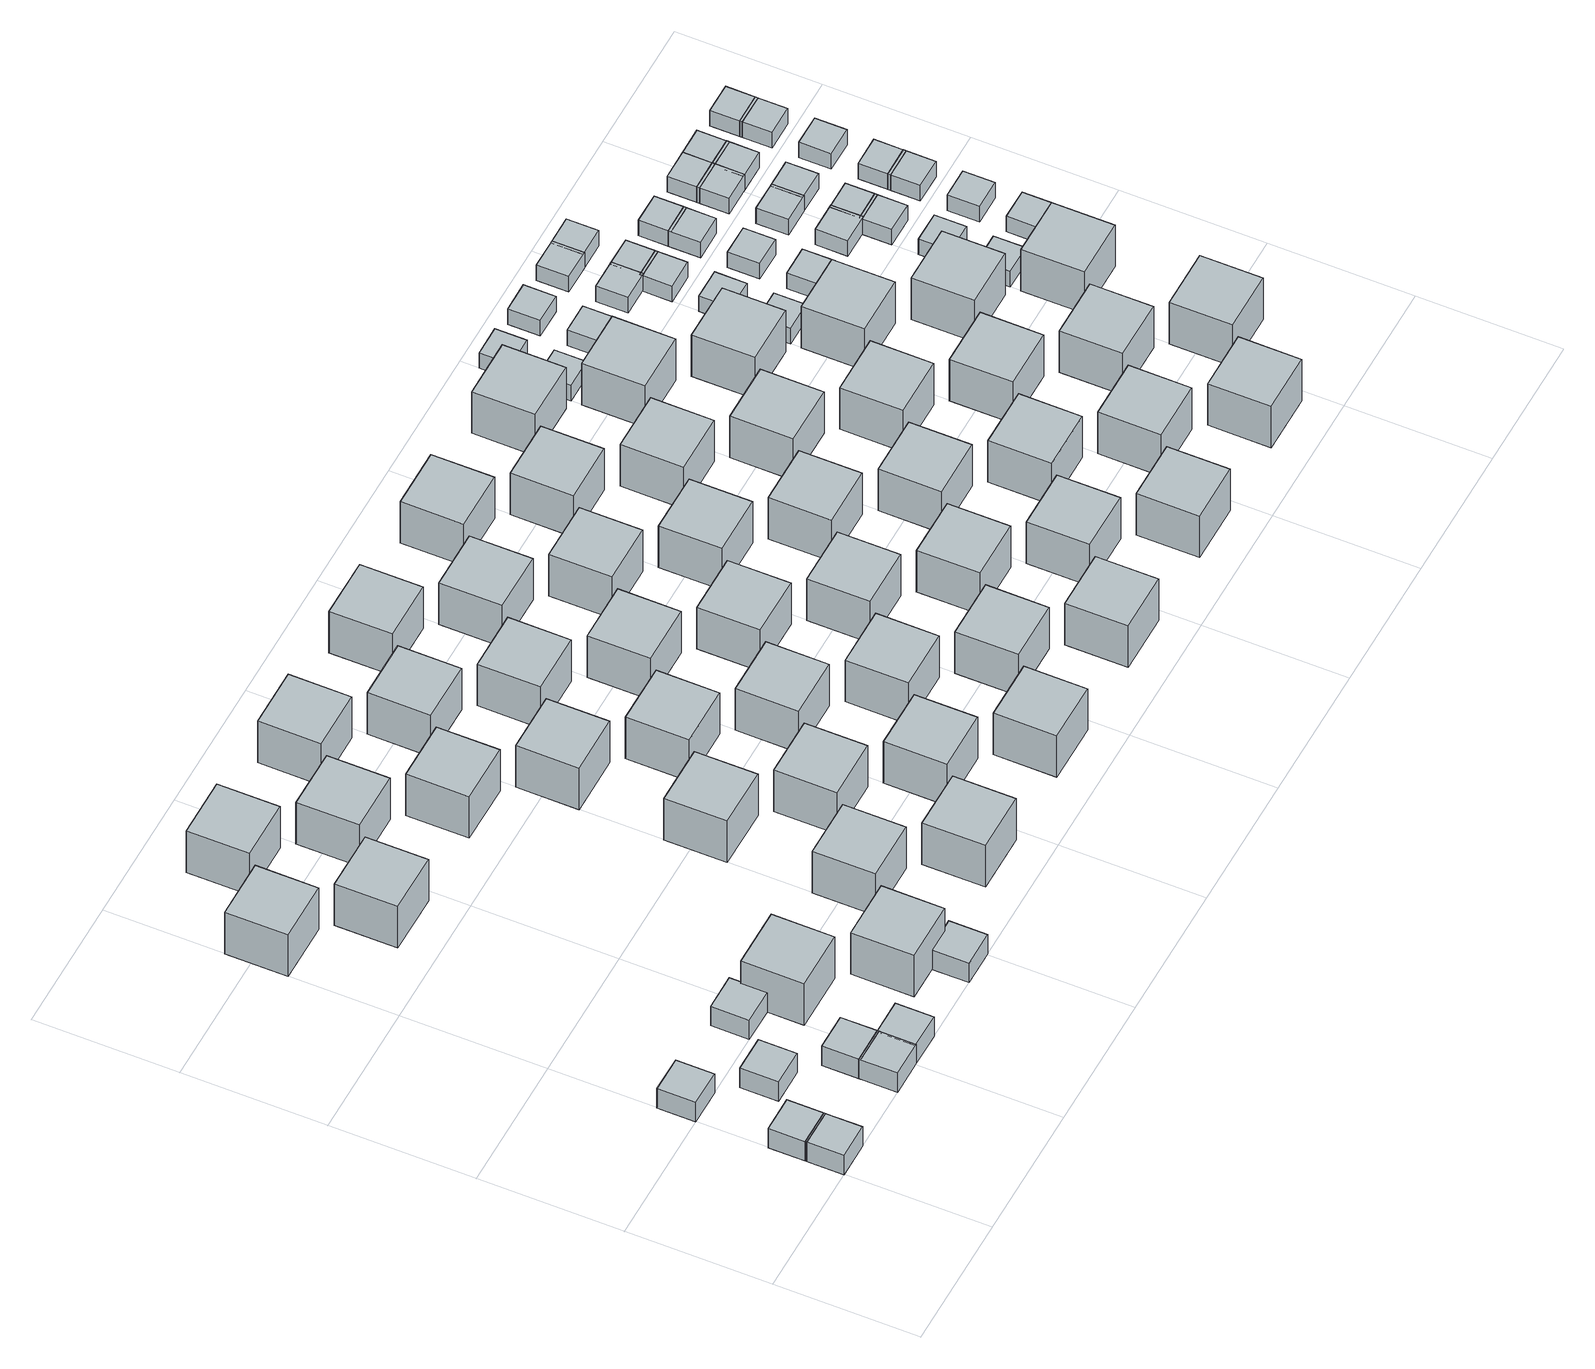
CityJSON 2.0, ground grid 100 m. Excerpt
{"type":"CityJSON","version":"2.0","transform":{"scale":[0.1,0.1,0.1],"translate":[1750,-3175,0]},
"CityObjects":{
"object1":{"type":"GenericCityObject","geometry":[{"type":"Solid","lod":"1","boundaries":[[[[0,1,2,3]],[[4,5,1,0]],[[5,6,2,1]],[[6,7,3,2]],[[7,4,0,3]],[[7,6,5,4]]]]}]},
"object2":{"type":"GenericCityObject","geometry":[{"type":"Solid","lod":"1","boundaries":[[[[8,9,10,11]],[[12,13,9,8]],[[13,14,10,9]],[[14,15,11,10]],[[15,12,8,11]],[[15,14,13,12]]]]}]},
"object3":{"type":"GenericCityObject","geometry":[{"type":"Solid","lod":"1","boundaries":[[[[16,17,18,19]],[[20,21,17,16]],[[21,22,18,17]],[[22,23,19,18]],[[23,20,16,19]],[[23,22,21,20]]]]}]},
"object4":{"type":"GenericCityObject","geometry":[{"type":"Solid","lod":"1","boundaries":[[[[24,25,26,27]],[[28,29,25,24]],[[29,30,26,25]],[[30,31,27,26]],[[31,28,24,27]],[[31,30,29,28]]]]}]},
"object5":{"type":"GenericCityObject","geometry":[{"type":"Solid","lod":"1","boundaries":[[[[32,33,34,35]],[[36,37,33,32]],[[37,38,34,33]],[[38,39,35,34]],[[39,36,32,35]],[[39,38,37,36]]]]}]},
"object6":{"type":"GenericCityObject","geometry":[{"type":"Solid","lod":"1","boundaries":[[[[40,41,42,43]],[[44,45,41,40]],[[45,46,42,41]],[[46,47,43,42]],[[47,44,40,43]],[[47,46,45,44]]]]}]},
"object7":{"type":"GenericCityObject","geometry":[{"type":"Solid","lod":"1","boundaries":[[[[48,49,50,51]],[[52,53,49,48]],[[53,54,50,49]],[[54,55,51,50]],[[55,52,48,51]],[[55,54,53,52]]]]}]},
"object8":{"type":"GenericCityObject","geometry":[{"type":"Solid","lod":"1","boundaries":[[[[56,57,58,59]],[[60,61,57,56]],[[61,62,58,57]],[[62,63,59,58]],[[63,60,56,59]],[[63,62,61,60]]]]}]},
"object9":{"type":"GenericCityObject","geometry":[{"type":"Solid","lod":"1","boundaries":[[[[64,65,66,67]],[[68,69,65,64]],[[69,70,66,65]],[[70,71,67,66]],[[71,68,64,67]],[[71,70,69,68]]]]}]},
"object10":{"type":"GenericCityObject","geometry":[{"type":"Solid","lod":"1","boundaries":[[[[72,73,74,75]],[[76,77,73,72]],[[77,78,74,73]],[[78,79,75,74]],[[79,76,72,75]],[[79,78,77,76]]]]}]},
"object11":{"type":"GenericCityObject","geometry":[{"type":"Solid","lod":"1","boundaries":[[[[80,81,82,83]],[[84,85,81,80]],[[85,86,82,81]],[[86,87,83,82]],[[87,84,80,83]],[[87,86,85,84]]]]}]},
"object12":{"type":"GenericCityObject","geometry":[{"type":"Solid","lod":"1","boundaries":[[[[88,89,90,91]],[[92,93,89,88]],[[93,94,90,89]],[[94,95,91,90]],[[95,92,88,91]],[[95,94,93,92]]]]}]},
"object13":{"type":"GenericCityObject","geometry":[{"type":"Solid","lod":"1","boundaries":[[[[96,97,98,99]],[[100,101,97,96]],[[101,102,98,97]],[[102,103,99,98]],[[103,100,96,99]],[[103,102,101,100]]]]}]},
"object14":{"type":"GenericCityObject","geometry":[{"type":"Solid","lod":"1","boundaries":[[[[104,105,106,107]],[[108,109,105,104]],[[109,110,106,105]],[[110,111,107,106]],[[111,108,104,107]],[[111,110,109,108]]]]}]},
"object15":{"type":"GenericCityObject","geometry":[{"type":"Solid","lod":"1","boundaries":[[[[112,113,114,115]],[[116,117,113,112]],[[117,118,114,113]],[[118,119,115,114]],[[119,116,112,115]],[[119,118,117,116]]]]}]},
"object16":{"type":"GenericCityObject","geometry":[{"type":"Solid","lod":"1","boundaries":[[[[120,121,122,123]],[[124,125,121,120]],[[125,126,122,121]],[[126,127,123,122]],[[127,124,120,123]],[[127,126,125,124]]]]}]},
"object17":{"type":"GenericCityObject","geometry":[{"type":"Solid","lod":"1","boundaries":[[[[128,129,130,131]],[[132,133,129,128]],[[133,134,130,129]],[[134,135,131,130]],[[135,132,128,131]],[[135,134,133,132]]]]}]},
"object18":{"type":"GenericCityObject","geometry":[{"type":"Solid","lod":"1","boundaries":[[[[136,137,138,139]],[[140,141,137,136]],[[141,142,138,137]],[[142,143,139,138]],[[143,140,136,139]],[[143,142,141,140]]]]}]},
"object19":{"type":"GenericCityObject","geometry":[{"type":"Solid","lod":"1","boundaries":[[[[144,145,146,147]],[[148,149,145,144]],[[149,150,146,145]],[[150,151,147,146]],[[151,148,144,147]],[[151,150,149,148]]]]}]},
"object20":{"type":"GenericCityObject","geometry":[{"type":"Solid","lod":"1","boundaries":[[[[152,153,154,155]],[[156,157,153,152]],[[157,158,154,153]],[[158,159,155,154]],[[159,156,152,155]],[[159,158,157,156]]]]}]},
"object21":{"type":"GenericCityObject","geometry":[{"type":"Solid","lod":"1","boundaries":[[[[160,161,162,163]],[[164,165,161,160]],[[165,166,162,161]],[[166,167,163,162]],[[167,164,160,163]],[[167,166,165,164]]]]}]},
"object22":{"type":"GenericCityObject","geometry":[{"type":"Solid","lod":"1","boundaries":[[[[168,169,170,171]],[[172,173,169,168]],[[173,174,170,169]],[[174,175,171,170]],[[175,172,168,171]],[[175,174,173,172]]]]}]},
"object23":{"type":"GenericCityObject","geometry":[{"type":"Solid","lod":"1","boundaries":[[[[176,177,178,179]],[[180,181,177,176]],[[181,182,178,177]],[[182,183,179,178]],[[183,180,176,179]],[[183,182,181,180]]]]}]},
"object24":{"type":"GenericCityObject","geometry":[{"type":"Solid","lod":"1","boundaries":[[[[184,185,186,187]],[[188,189,185,184]],[[189,190,186,185]],[[190,191,187,186]],[[191,188,184,187]],[[191,190,189,188]]]]}]},
"object25":{"type":"GenericCityObject","geometry":[{"type":"Solid","lod":"1","boundaries":[[[[192,193,194,195]],[[196,197,193,192]],[[197,198,194,193]],[[198,199,195,194]],[[199,196,192,195]],[[199,198,197,196]]]]}]},
"object26":{"type":"GenericCityObject","geometry":[{"type":"Solid","lod":"1","boundaries":[[[[200,201,202,203]],[[204,205,201,200]],[[205,206,202,201]],[[206,207,203,202]],[[207,204,200,203]],[[207,206,205,204]]]]}]},
"object27":{"type":"GenericCityObject","geometry":[{"type":"Solid","lod":"1","boundaries":[[[[208,209,210,211]],[[212,213,209,208]],[[213,214,210,209]],[[214,215,211,210]],[[215,212,208,211]],[[215,214,213,212]]]]}]},
"object28":{"type":"GenericCityObject","geometry":[{"type":"Solid","lod":"1","boundaries":[[[[216,217,218,219]],[[220,221,217,216]],[[221,222,218,217]],[[222,223,219,218]],[[223,220,216,219]],[[223,222,221,220]]]]}]},
"object29":{"type":"GenericCityObject","geometry":[{"type":"Solid","lod":"1","boundaries":[[[[224,225,226,227]],[[228,229,225,224]],[[229,230,226,225]],[[230,231,227,226]],[[231,228,224,227]],[[231,230,229,228]]]]}]},
"object30":{"type":"GenericCityObject","geometry":[{"type":"Solid","lod":"1","boundaries":[[[[232,233,234,235]],[[236,237,233,232]],[[237,238,234,233]],[[238,239,235,234]],[[239,236,232,235]],[[239,238,237,236]]]]}]},
"object31":{"type":"GenericCityObject","geometry":[{"type":"Solid","lod":"1","boundaries":[[[[240,241,242,243]],[[244,245,241,240]],[[245,246,242,241]],[[246,247,243,242]],[[247,244,240,243]],[[247,246,245,244]]]]}]},
"object32":{"type":"GenericCityObject","geometry":[{"type":"Solid","lod":"1","boundaries":[[[[248,249,250,251]],[[252,253,249,248]],[[253,254,250,249]],[[254,255,251,250]],[[255,252,248,251]],[[255,254,253,252]]]]}]},
"object33":{"type":"GenericCityObject","geometry":[{"type":"Solid","lod":"1","boundaries":[[[[256,257,258,259]],[[260,261,257,256]],[[261,262,258,257]],[[262,263,259,258]],[[263,260,256,259]],[[263,262,261,260]]]]}]},
"object34":{"type":"GenericCityObject","geometry":[{"type":"Solid","lod":"1","boundaries":[[[[264,265,266,267]],[[268,269,265,264]],[[269,270,266,265]],[[270,271,267,266]],[[271,268,264,267]],[[271,270,269,268]]]]}]},
"object35":{"type":"GenericCityObject","geometry":[{"type":"Solid","lod":"1","boundaries":[[[[272,273,274,275]],[[276,277,273,272]],[[277,278,274,273]],[[278,279,275,274]],[[279,276,272,275]],[[279,278,277,276]]]]}]},
"object36":{"type":"GenericCityObject","geometry":[{"type":"Solid","lod":"1","boundaries":[[[[280,281,282,283]],[[284,285,281,280]],[[285,286,282,281]],[[286,287,283,282]],[[287,284,280,283]],[[287,286,285,284]]]]}]},
"object37":{"type":"GenericCityObject","geometry":[{"type":"Solid","lod":"1","boundaries":[[[[288,289,290,291]],[[292,293,289,288]],[[293,294,290,289]],[[294,295,291,290]],[[295,292,288,291]],[[295,294,293,292]]]]}]},
"object38":{"type":"GenericCityObject","geometry":[{"type":"Solid","lod":"1","boundaries":[[[[296,297,298,299]],[[300,301,297,296]],[[301,302,298,297]],[[302,303,299,298]],[[303,300,296,299]],[[303,302,301,300]]]]}]},
"object39":{"type":"GenericCityObject","geometry":[{"type":"Solid","lod":"1","boundaries":[[[[304,305,306,307]],[[308,309,305,304]],[[309,310,306,305]],[[310,311,307,306]],[[311,308,304,307]],[[311,310,309,308]]]]}]},
"object40":{"type":"GenericCityObject","geometry":[{"type":"Solid","lod":"1","boundaries":[[[[312,313,314,315]],[[316,317,313,312]],[[317,318,314,313]],[[318,319,315,314]],[[319,316,312,315]],[[319,318,317,316]]]]}]},
"object41":{"type":"GenericCityObject","geometry":[{"type":"Solid","lod":"1","boundaries":[[[[320,321,322,323]],[[324,325,321,320]],[[325,326,322,321]],[[326,327,323,322]],[[327,324,320,323]],[[327,326,325,324]]]]}]},
"object42":{"type":"GenericCityObject","geometry":[{"type":"Solid","lod":"1","boundaries":[[[[328,329,330,331]],[[332,333,329,328]],[[333,334,330,329]],[[334,335,331,330]],[[335,332,328,331]],[[335,334,333,332]]]]}]},
"object43":{"type":"GenericCityObject","geometry":[{"type":"Solid","lod":"1","boundaries":[[[[336,337,338,339]],[[340,341,337,336]],[[341,342,338,337]],[[342,343,339,338]],[[343,340,336,339]],[[343,342,341,340]]]]}]},
"object44":{"type":"GenericCityObject","geometry":[{"type":"Solid","lod":"1","boundaries":[[[[344,345,346,347]],[[348,349,345,344]],[[349,350,346,345]],[[350,351,347,346]],[[351,348,344,347]],[[351,350,349,348]]]]}]},
"object45":{"type":"GenericCityObject","geometry":[{"type":"Solid","lod":"1","boundaries":[[[[352,353,354,355]],[[356,357,353,352]],[[357,358,354,353]],[[358,359,355,354]],[[359,356,352,355]],[[359,358,357,356]]]]}]},
"object46":{"type":"GenericCityObject","geometry":[{"type":"Solid","lod":"1","boundaries":[[[[360,361,362,363]],[[364,365,361,360]],[[365,366,362,361]],[[366,367,363,362]],[[367,364,360,363]],[[367,366,365,364]]]]}]},
"object47":{"type":"GenericCityObject","geometry":[{"type":"Solid","lod":"1","boundaries":[[[[368,369,370,371]],[[372,373,369,368]],[[373,374,370,369]],[[374,375,371,370]],[[375,372,368,371]],[[375,374,373,372]]]]}]},
"object48":{"type":"GenericCityObject","geometry":[{"type":"Solid","lod":"1","boundaries":[[[[376,377,378,379]],[[380,381,377,376]],[[381,382,378,377]],[[382,383,379,378]],[[383,380,376,379]],[[383,382,381,380]]]]}]},
"object49":{"type":"GenericCityObject","geometry":[{"type":"Solid","lod":"1","boundaries":[[[[384,385,386,387]],[[388,389,385,384]],[[389,390,386,385]],[[390,391,387,386]],[[391,388,384,387]],[[391,390,389,388]]]]}]},
"object50":{"type":"GenericCityObject","geometry":[{"type":"Solid","lod":"1","boundaries":[[[[392,393,394,395]],[[396,397,393,392]],[[397,398,394,393]],[[398,399,395,394]],[[399,396,392,395]],[[399,398,397,396]]]]}]},
"object51":{"type":"GenericCityObject","geometry":[{"type":"Solid","lod":"1","boundaries":[[[[400,401,402,403]],[[404,405,401,400]],[[405,406,402,401]],[[406,407,403,402]],[[407,404,400,403]],[[407,406,405,404]]]]}]},
"object52":{"type":"GenericCityObject","geometry":[{"type":"Solid","lod":"1","boundaries":[[[[408,409,410,411]],[[412,413,409,408]],[[413,414,410,409]],[[414,415,411,410]],[[415,412,408,411]],[[415,414,413,412]]]]}]},
"object53":{"type":"GenericCityObject","geometry":[{"type":"Solid","lod":"1","boundaries":[[[[416,417,418,419]],[[420,421,417,416]],[[421,422,418,417]],[[422,423,419,418]],[[423,420,416,419]],[[423,422,421,420]]]]}]},
"object54":{"type":"GenericCityObject","geometry":[{"type":"Solid","lod":"1","boundaries":[[[[424,425,426,427]],[[428,429,425,424]],[[429,430,426,425]],[[430,431,427,426]],[[431,428,424,427]],[[431,430,429,428]]]]}]},
"object55":{"type":"GenericCityObject","geometry":[{"type":"Solid","lod":"1","boundaries":[[[[432,433,434,435]],[[436,437,433,432]],[[437,438,434,433]],[[438,439,435,434]],[[439,436,432,435]],[[439,438,437,436]]]]}]},
"object56":{"type":"GenericCityObject","geometry":[{"type":"Solid","lod":"1","boundaries":[[[[440,441,442,443]],[[444,445,441,440]],[[445,446,442,441]],[[446,447,443,442]],[[447,444,440,443]],[[447,446,445,444]]]]}]},
"object57":{"type":"GenericCityObject","geometry":[{"type":"Solid","lod":"1","boundaries":[[[[448,449,450,451]],[[452,453,449,448]],[[453,454,450,449]],[[454,455,451,450]],[[455,452,448,451]],[[455,454,453,452]]]]}]},
"object58":{"type":"GenericCityObject","geometry":[{"type":"Solid","lod":"1","boundaries":[[[[456,457,458,459]],[[460,461,457,456]],[[461,462,458,457]],[[462,463,459,458]],[[463,460,456,459]],[[463,462,461,460]]]]}]},
"object59":{"type":"GenericCityObject","geometry":[{"type":"Solid","lod":"1","boundaries":[[[[464,465,466,467]],[[468,469,465,464]],[[469,470,466,465]],[[470,471,467,466]],[[471,468,464,467]],[[471,470,469,468]]]]}]},
"object60":{"type":"GenericCityObject","geometry":[{"type":"Solid","lod":"1","boundaries":[[[[472,473,474,475]],[[476,477,473,472]],[[477,478,474,473]],[[478,479,475,474]],[[479,476,472,475]],[[479,478,477,476]]]]}]},
"object61":{"type":"GenericCityObject","geometry":[{"type":"Solid","lod":"1","boundaries":[[[[480,481,482,483]],[[484,485,481,480]],[[485,486,482,481]],[[486,487,483,482]],[[487,484,480,483]],[[487,486,485,484]]]]}]},
"object62":{"type":"GenericCityObject","geometry":[{"type":"Solid","lod":"1","boundaries":[[[[488,489,490,491]],[[492,493,489,488]],[[493,494,490,489]],[[494,495,491,490]],[[495,492,488,491]],[[495,494,493,492]]]]}]},
"object63":{"type":"GenericCityObject","geometry":[{"type":"Solid","lod":"1","boundaries":[[[[496,497,498,499]],[[500,501,497,496]],[[501,502,498,497]],[[502,503,499,498]],[[503,500,496,499]],[[503,502,501,500]]]]}]},
"object64":{"type":"GenericCityObject","geometry":[{"type":"Solid","lod":"1","boundaries":[[[[504,505,506,507]],[[508,509,505,504]],[[509,510,506,505]],[[510,511,507,506]],[[511,508,504,507]],[[511,510,509,508]]]]}]},
"object65":{"type":"GenericCityObject","geometry":[{"type":"Solid","lod":"1","boundaries":[[[[512,513,514,515]],[[516,517,513,512]],[[517,518,514,513]],[[518,519,515,514]],[[519,516,512,515]],[[519,518,517,516]]]]}]},
"object66":{"type":"GenericCityObject","geometry":[{"type":"Solid","lod":"1","boundaries":[[[[520,521,522,523]],[[524,525,521,520]],[[525,526,522,521]],[[526,527,523,522]],[[527,524,520,523]],[[527,526,525,524]]]]}]},
"object67":{"type":"GenericCityObject","geometry":[{"type":"Solid","lod":"1","boundaries":[[[[528,529,530,531]],[[532,533,529,528]],[[533,534,530,529]],[[534,535,531,530]],[[535,532,528,531]],[[535,534,533,532]]]]}]},
"object68":{"type":"GenericCityObject","geometry":[{"type":"Solid","lod":"1","boundaries":[[[[536,537,538,539]],[[540,541,537,536]],[[541,542,538,537]],[[542,543,539,538]],[[543,540,536,539]],[[543,542,541,540]]]]}]},
"object69":{"type":"GenericCityObject","geometry":[{"type":"Solid","lod":"1","boundaries":[[[[544,545,546,547]],[[548,549,545,544]],[[549,550,546,545]],[[550,551,547,546]],[[551,548,544,547]],[[551,550,549,548]]]]}]},
"object70":{"type":"GenericCityObject","geometry":[{"type":"Solid","lod":"1","boundaries":[[[[552,553,554,555]],[[556,557,553,552]],[[557,558,554,553]],[[558,559,555,554]],[[559,556,552,555]],[[559,558,557,556]]]]}]},
"object71":{"type":"GenericCityObject","geometry":[{"type":"Solid","lod":"1","boundaries":[[[[560,561,562,563]],[[564,565,561,560]],[[565,566,562,561]],[[566,567,563,562]],[[567,564,560,563]],[[567,566,565,564]]]]}]},
"object72":{"type":"GenericCityObject","geometry":[{"type":"Solid","lod":"1","boundaries":[[[[568,569,570,571]],[[572,573,569,568]],[[573,574,570,569]],[[574,575,571,570]],[[575,572,568,571]],[[575,574,573,572]]]]}]},
"object73":{"type":"GenericCityObject","geometry":[{"type":"Solid","lod":"1","boundaries":[[[[576,577,578,579]],[[580,581,577,576]],[[581,582,578,577]],[[582,583,579,578]],[[583,580,576,579]],[[583,582,581,580]]]]}]},
"object74":{"type":"GenericCityObject","geometry":[{"type":"Solid","lod":"1","boundaries":[[[[584,585,586,587]],[[588,589,585,584]],[[589,590,586,585]],[[590,591,587,586]],[[591,588,584,587]],[[591,590,589,588]]]]}]},
"object75":{"type":"GenericCityObject","geometry":[{"type":"Solid","lod":"1","boundaries":[[[[592,593,594,595]],[[596,597,593,592]],[[597,598,594,593]],[[598,599,595,594]],[[599,596,592,595]],[[599,598,597,596]]]]}]},
"object76":{"type":"GenericCityObject","geometry":[{"type":"Solid","lod":"1","boundaries":[[[[600,601,602,603]],[[604,605,601,600]],[[605,606,602,601]],[[606,607,603,602]],[[607,604,600,603]],[[607,606,605,604]]]]}]},
"object77":{"type":"GenericCityObject","geometry":[{"type":"Solid","lod":"1","boundaries":[[[[608,609,610,611]],[[612,613,609,608]],[[613,614,610,609]],[[614,615,611,610]],[[615,612,608,611]],[[615,614,613,612]]]]}]},
"object78":{"type":"GenericCityObject","geometry":[{"type":"Solid","lod":"1","boundaries":[[[[616,617,618,619]],[[620,621,617,616]],[[621,622,618,617]],[[622,623,619,618]],[[623,620,616,619]],[[623,622,621,620]]]]}]},
"object79":{"type":"GenericCityObject","geometry":[{"type":"Solid","lod":"1","boundaries":[[[[624,625,626,627]],[[628,629,625,624]],[[629,630,626,625]],[[630,631,627,626]],[[631,628,624,627]],[[631,630,629,628]]]]}]},
"object80":{"type":"GenericCityObject","geometry":[{"type":"Solid","lod":"1","boundaries":[[[[632,633,634,635]],[[636,637,633,632]],[[637,638,634,633]],[[638,639,635,634]],[[639,636,632,635]],[[639,638,637,636]]]]}]},
"object81":{"type":"GenericCityObject","geometry":[{"type":"Solid","lod":"1","boundaries":[[[[640,641,642,643]],[[644,645,641,640]],[[645,646,642,641]],[[646,647,643,642]],[[647,644,640,643]],[[647,646,645,644]]]]}]},
"object82":{"type":"GenericCityObject","geometry":[{"type":"Solid","lod":"1","boundaries":[[[[648,649,650,651]],[[652,653,649,648]],[[653,654,650,649]],[[654,655,651,650]],[[655,652,648,651]],[[655,654,653,652]]]]}]},
"object83":{"type":"GenericCityObject","geometry":[{"type":"Solid","lod":"1","boundaries":[[[[656,657,658,659]],[[660,661,657,656]],[[661,662,658,657]],[[662,663,659,658]],[[663,660,656,659]],[[663,662,661,660]]]]}]},
"object84":{"type":"GenericCityObject","geometry":[{"type":"Solid","lod":"1","boundaries":[[[[664,665,666,667]],[[668,669,665,664]],[[669,670,666,665]],[[670,671,667,666]],[[671,668,664,667]],[[671,670,669,668]]]]}]},
"object85":{"type":"GenericCityObject","geometry":[{"type":"Solid","lod":"1","boundaries":[[[[672,673,674,675]],[[676,677,673,672]],[[677,678,674,673]],[[678,679,675,674]],[[679,676,672,675]],[[679,678,677,676]]]]}]},
"object86":{"type":"GenericCityObject","geometry":[{"type":"Solid","lod":"1","boundaries":[[[[680,681,682,683]],[[684,685,681,680]],[[685,686,682,681]],[[686,687,683,682]],[[687,684,680,683]],[[687,686,685,684]]]]}]},
"object87":{"type":"GenericCityObject","geometry":[{"type":"Solid","lod":"1","boundaries":[[[[688,689,690,691]],[[692,693,689,688]],[[693,694,690,689]],[[694,695,691,690]],[[695,692,688,691]],[[695,694,693,692]]]]}]},
"object88":{"type":"GenericCityObject","geometry":[{"type":"Solid","lod":"1","boundaries":[[[[696,697,698,699]],[[700,701,697,696]],[[701,702,698,697]],[[702,703,699,698]],[[703,700,696,699]],[[703,702,701,700]]]]}]},
"object89":{"type":"GenericCityObject","geometry":[{"type":"Solid","lod":"1","boundaries":[[[[704,705,706,707]],[[708,709,705,704]],[[709,710,706,705]],[[710,711,707,706]],[[711,708,704,707]],[[711,710,709,708]]]]}]},
"object90":{"type":"GenericCityObject","geometry":[{"type":"Solid","lod":"1","boundaries":[[[[712,713,714,715]],[[716,717,713,712]],[[717,718,714,713]],[[718,719,715,714]],[[719,716,712,715]],[[719,718,717,716]]]]}]},
"object91":{"type":"GenericCityObject","geometry":[{"type":"Solid","lod":"1","boundaries":[[[[720,721,722,723]],[[724,725,721,720]],[[725,726,722,721]],[[726,727,723,722]],[[727,724,720,723]],[[727,726,725,724]]]]}]},
"object92":{"type":"GenericCityObject","geometry":[{"type":"Solid","lod":"1","boundaries":[[[[728,729,730,731]],[[732,733,729,728]],[[733,734,730,729]],[[734,735,731,730]],[[735,732,728,731]],[[735,734,733,732]]]]}]},
"object93":{"type":"GenericCityObject","geometry":[{"type":"Solid","lod":"1","boundaries":[[[[736,737,738,739]],[[740,741,737,736]],[[741,742,738,737]],[[742,743,739,738]],[[743,740,736,739]],[[743,742,741,740]]]]}]}
},
"vertices":[
[0,0,0],[262,0,0],[262,262,0],[0,262,0],[0,0,175],[262,0,175],[262,262,175],[0,262,175],
[0,250,0],[262,250,0],[262,512,0],[0,512,0],[0,250,175],[262,250,175],[262,512,175],[0,512,175],
[0,1000,0],[262,1000,0],[262,1262,0],[0,1262,0],[0,1000,175],[262,1000,175],[262,1262,175],[0,1262,175],
[370,620,0],[632,620,0],[632,882,0],[370,882,0],[370,620,175],[632,620,175],[632,882,175],[370,882,175],
[750,0,0],[1012,0,0],[1012,262,0],[750,262,0],[750,0,175],[1012,0,175],[1012,262,175],[750,262,175],
[750,250,0],[1012,250,0],[1012,512,0],[750,512,0],[750,250,175],[1012,250,175],[1012,512,175],[750,512,175],
[1000,0,0],[1262,0,0],[1262,262,0],[1000,262,0],[1000,0,175],[1262,0,175],[1262,262,175],[1000,262,175],
[750,1000,0],[1012,1000,0],[1012,1262,0],[750,1262,0],[750,1000,175],[1012,1000,175],[1012,1262,175],[750,1262,175],
[0,3750,0],[429,3750,0],[429,4179,0],[0,4179,0],[0,3750,375],[429,3750,375],[429,4179,375],[0,4179,375],
[1000,750,0],[1429,750,0],[1429,1179,0],[1000,1179,0],[1000,750,375],[1429,750,375],[1429,1179,375],[1000,1179,375],
[500,3250,0],[929,3250,0],[929,3679,0],[500,3679,0],[500,3250,375],[929,3250,375],[929,3679,375],[500,3679,375],
[1500,250,0],[1929,250,0],[1929,679,0],[1500,679,0],[1500,250,375],[1929,250,375],[1929,679,375],[1500,679,375],
[1750,0,0],[2012,0,0],[2012,262,0],[1750,262,0],[1750,0,175],[2012,0,175],[2012,262,175],[1750,262,175],
[500,4250,0],[929,4250,0],[929,4679,0],[500,4679,0],[500,4250,375],[929,4250,375],[929,4679,375],[500,4679,375],
[1000,3750,0],[1429,3750,0],[1429,4179,0],[1000,4179,0],[1000,3750,375],[1429,3750,375],[1429,4179,375],[1000,4179,375],
[2000,750,0],[2429,750,0],[2429,1179,0],[2000,1179,0],[2000,750,375],[2429,750,375],[2429,1179,375],[2000,1179,375],
[1500,3250,0],[1929,3250,0],[1929,3679,0],[1500,3679,0],[1500,3250,375],[1929,3250,375],[1929,3679,375],[1500,3679,375],
[2000,1750,0],[2429,1750,0],[2429,2179,0],[2000,2179,0],[2000,1750,375],[2429,1750,375],[2429,2179,375],[2000,2179,375],
[2500,250,0],[2929,250,0],[2929,679,0],[2500,679,0],[2500,250,375],[2929,250,375],[2929,679,375],[2500,679,375],
[1500,4250,0],[1929,4250,0],[1929,4679,0],[1500,4679,0],[1500,4250,375],[1929,4250,375],[1929,4679,375],[1500,4679,375],
[2000,2750,0],[2429,2750,0],[2429,3179,0],[2000,3179,0],[2000,2750,375],[2429,2750,375],[2429,3179,375],[2000,3179,375],
[2500,1250,0],[2929,1250,0],[2929,1679,0],[2500,1679,0],[2500,1250,375],[2929,1250,375],[2929,1679,375],[2500,1679,375],
[2000,3750,0],[2429,3750,0],[2429,4179,0],[2000,4179,0],[2000,3750,375],[2429,3750,375],[2429,4179,375],[2000,4179,375],
[2500,2250,0],[2929,2250,0],[2929,2679,0],[2500,2679,0],[2500,2250,375],[2929,2250,375],[2929,2679,375],[2500,2679,375],
[3000,750,0],[3429,750,0],[3429,1179,0],[3000,1179,0],[3000,750,375],[3429,750,375],[3429,1179,375],[3000,1179,375],
[2500,3250,0],[2929,3250,0],[2929,3679,0],[2500,3679,0],[2500,3250,375],[2929,3250,375],[2929,3679,375],[2500,3679,375],
[3000,1750,0],[3429,1750,0],[3429,2179,0],[3000,2179,0],[3000,1750,375],[3429,1750,375],[3429,2179,375],[3000,2179,375],
[3500,250,0],[3929,250,0],[3929,679,0],[3500,679,0],[3500,250,375],[3929,250,375],[3929,679,375],[3500,679,375],
[2500,4250,0],[2929,4250,0],[2929,4679,0],[2500,4679,0],[2500,4250,375],[2929,4250,375],[2929,4679,375],[2500,4679,375],
[3000,2750,0],[3429,2750,0],[3429,3179,0],[3000,3179,0],[3000,2750,375],[3429,2750,375],[3429,3179,375],[3000,3179,375],
[3500,1250,0],[3929,1250,0],[3929,1679,0],[3500,1679,0],[3500,1250,375],[3929,1250,375],[3929,1679,375],[3500,1679,375],
[3000,3750,0],[3429,3750,0],[3429,4179,0],[3000,4179,0],[3000,3750,375],[3429,3750,375],[3429,4179,375],[3000,4179,375],
[3500,2250,0],[3929,2250,0],[3929,2679,0],[3500,2679,0],[3500,2250,375],[3929,2250,375],[3929,2679,375],[3500,2679,375],
[4000,750,0],[4429,750,0],[4429,1179,0],[4000,1179,0],[4000,750,375],[4429,750,375],[4429,1179,375],[4000,1179,375],
[3500,3250,0],[3929,3250,0],[3929,3679,0],[3500,3679,0],[3500,3250,375],[3929,3250,375],[3929,3679,375],[3500,3679,375],
[4000,1750,0],[4429,1750,0],[4429,2179,0],[4000,2179,0],[4000,1750,375],[4429,1750,375],[4429,2179,375],[4000,2179,375],
[4500,250,0],[4929,250,0],[4929,679,0],[4500,679,0],[4500,250,375],[4929,250,375],[4929,679,375],[4500,679,375],
[3500,4250,0],[3929,4250,0],[3929,4679,0],[3500,4679,0],[3500,4250,375],[3929,4250,375],[3929,4679,375],[3500,4679,375],
[4000,2750,0],[4429,2750,0],[4429,3179,0],[4000,3179,0],[4000,2750,375],[4429,2750,375],[4429,3179,375],[4000,3179,375],
[4500,1250,0],[4929,1250,0],[4929,1679,0],[4500,1679,0],[4500,1250,375],[4929,1250,375],[4929,1679,375],[4500,1679,375],
[4000,3750,0],[4429,3750,0],[4429,4179,0],[4000,4179,0],[4000,3750,375],[4429,3750,375],[4429,4179,375],[4000,4179,375],
[4500,2250,0],[4929,2250,0],[4929,2679,0],[4500,2679,0],[4500,2250,375],[4929,2250,375],[4929,2679,375],[4500,2679,375],
[5000,750,0],[5429,750,0],[5429,1179,0],[5000,1179,0],[5000,750,375],[5429,750,375],[5429,1179,375],[5000,1179,375],
[4500,3250,0],[4929,3250,0],[4929,3679,0],[4500,3679,0],[4500,3250,375],[4929,3250,375],[4929,3679,375],[4500,3679,375],
[5000,1750,0],[5429,1750,0],[5429,2179,0],[5000,2179,0],[5000,1750,375],[5429,1750,375],[5429,2179,375],[5000,2179,375],
[5500,250,0],[5929,250,0],[5929,679,0],[5500,679,0],[5500,250,375],[5929,250,375],[5929,679,375],[5500,679,375],
[4500,4250,0],[4929,4250,0],[4929,4679,0],[4500,4679,0],[4500,4250,375],[4929,4250,375],[4929,4679,375],[4500,4679,375],
[5000,2750,0],[5429,2750,0],[5429,3179,0],[5000,3179,0],[5000,2750,375],[5429,2750,375],[5429,3179,375],[5000,3179,375],
[5500,1250,0],[5929,1250,0],[5929,1679,0],[5500,1679,0],[5500,1250,375],[5929,1250,375],[5929,1679,375],[5500,1679,375],
[5000,3750,0],[5429,3750,0],[5429,4179,0],[5000,4179,0],[5000,3750,375],[5429,3750,375],[5429,4179,375],[5000,4179,375],
[5000,4250,0],[5220,4250,0],[5220,4470,0],[5000,4470,0],[5000,4250,140],[5220,4250,140],[5220,4470,140],[5000,4470,140],
[5500,2250,0],[5929,2250,0],[5929,2679,0],[5500,2679,0],[5500,2250,375],[5929,2250,375],[5929,2679,375],[5500,2679,375],
[6000,750,0],[6429,750,0],[6429,1179,0],[6000,1179,0],[6000,750,375],[6429,750,375],[6429,1179,375],[6000,1179,375],
[5000,4650,0],[5220,4650,0],[5220,4870,0],[5000,4870,0],[5000,4650,140],[5220,4650,140],[5220,4870,140],[5000,4870,140],
[5500,3250,0],[5929,3250,0],[5929,3679,0],[5500,3679,0],[5500,3250,375],[5929,3250,375],[5929,3679,375],[5500,3679,375],
[6000,1750,0],[6429,1750,0],[6429,2179,0],[6000,2179,0],[6000,1750,375],[6429,1750,375],[6429,2179,375],[6000,2179,375],
[5400,4250,0],[5620,4250,0],[5620,4470,0],[5400,4470,0],[5400,4250,140],[5620,4250,140],[5620,4470,140],[5400,4470,140],
[6500,250,0],[6929,250,0],[6929,679,0],[6500,679,0],[6500,250,375],[6929,250,375],[6929,679,375],[6500,679,375],
[5400,4650,0],[5620,4650,0],[5620,4870,0],[5400,4870,0],[5400,4650,140],[5620,4650,140],[5620,4870,140],[5400,4870,140],
[6000,2750,0],[6429,2750,0],[6429,3179,0],[6000,3179,0],[6000,2750,375],[6429,2750,375],[6429,3179,375],[6000,3179,375],
[6000,3250,0],[6220,3250,0],[6220,3470,0],[6000,3470,0],[6000,3250,140],[6220,3250,140],[6220,3470,140],[6000,3470,140],
[6500,1250,0],[6929,1250,0],[6929,1679,0],[6500,1679,0],[6500,1250,375],[6929,1250,375],[6929,1679,375],[6500,1679,375],
[5800,4250,0],[6020,4250,0],[6020,4470,0],[5800,4470,0],[5800,4250,140],[6020,4250,140],[6020,4470,140],[5800,4470,140],
[6000,3650,0],[6220,3650,0],[6220,3870,0],[6000,3870,0],[6000,3650,140],[6220,3650,140],[6220,3870,140],[6000,3870,140],
[5800,4650,0],[6020,4650,0],[6020,4870,0],[5800,4870,0],[5800,4650,140],[6020,4650,140],[6020,4870,140],[5800,4870,140],
[6000,4050,0],[6220,4050,0],[6220,4270,0],[6000,4270,0],[6000,4050,140],[6220,4050,140],[6220,4270,140],[6000,4270,140],
[6000,4250,0],[6220,4250,0],[6220,4470,0],[6000,4470,0],[6000,4250,140],[6220,4250,140],[6220,4470,140],[6000,4470,140],
[6500,2250,0],[6929,2250,0],[6929,2679,0],[6500,2679,0],[6500,2250,375],[6929,2250,375],[6929,2679,375],[6500,2679,375],
[7000,750,0],[7429,750,0],[7429,1179,0],[7000,1179,0],[7000,750,375],[7429,750,375],[7429,1179,375],[7000,1179,375],
[6400,3250,0],[6620,3250,0],[6620,3470,0],[6400,3470,0],[6400,3250,140],[6620,3250,140],[6620,3470,140],[6400,3470,140],
[6000,4650,0],[6220,4650,0],[6220,4870,0],[6000,4870,0],[6000,4650,140],[6220,4650,140],[6220,4870,140],[6000,4870,140],
[6400,3650,0],[6620,3650,0],[6620,3870,0],[6400,3870,0],[6400,3650,140],[6620,3650,140],[6620,3870,140],[6400,3870,140],
[6400,4050,0],[6620,4050,0],[6620,4270,0],[6400,4270,0],[6400,4050,140],[6620,4050,140],[6620,4270,140],[6400,4270,140],
[7000,1750,0],[7429,1750,0],[7429,2179,0],[7000,2179,0],[7000,1750,375],[7429,1750,375],[7429,2179,375],[7000,2179,375],
[7000,2250,0],[7220,2250,0],[7220,2470,0],[7000,2470,0],[7000,2250,140],[7220,2250,140],[7220,2470,140],[7000,2470,140],
[6400,4250,0],[6620,4250,0],[6620,4470,0],[6400,4470,0],[6400,4250,140],[6620,4250,140],[6620,4470,140],[6400,4470,140],
[6800,3250,0],[7020,3250,0],[7020,3470,0],[6800,3470,0],[6800,3250,140],[7020,3250,140],[7020,3470,140],[6800,3470,140],
[7000,2650,0],[7220,2650,0],[7220,2870,0],[7000,2870,0],[7000,2650,140],[7220,2650,140],[7220,2870,140],[7000,2870,140],
[6800,3650,0],[7020,3650,0],[7020,3870,0],[6800,3870,0],[6800,3650,140],[7020,3650,140],[7020,3870,140],[6800,3870,140],
[7000,3050,0],[7220,3050,0],[7220,3270,0],[7000,3270,0],[7000,3050,140],[7220,3050,140],[7220,3270,140],[7000,3270,140],
[7000,3250,0],[7220,3250,0],[7220,3470,0],[7000,3470,0],[7000,3250,140],[7220,3250,140],[7220,3470,140],[7000,3470,140],
[6800,4050,0],[7020,4050,0],[7020,4270,0],[6800,4270,0],[6800,4050,140],[7020,4050,140],[7020,4270,140],[6800,4270,140],
[7400,2250,0],[7620,2250,0],[7620,2470,0],[7400,2470,0],[7400,2250,140],[7620,2250,140],[7620,2470,140],[7400,2470,140],
[6800,4250,0],[7020,4250,0],[7020,4470,0],[6800,4470,0],[6800,4250,140],[7020,4250,140],[7020,4470,140],[6800,4470,140],
[7000,3650,0],[7220,3650,0],[7220,3870,0],[7000,3870,0],[7000,3650,140],[7220,3650,140],[7220,3870,140],[7000,3870,140],
[7400,2650,0],[7620,2650,0],[7620,2870,0],[7400,2870,0],[7400,2650,140],[7620,2650,140],[7620,2870,140],[7400,2870,140],
[7000,4050,0],[7220,4050,0],[7220,4270,0],[7000,4270,0],[7000,4050,140],[7220,4050,140],[7220,4270,140],[7000,4270,140],
[7000,4250,0],[7220,4250,0],[7220,4470,0],[7000,4470,0],[7000,4250,140],[7220,4250,140],[7220,4470,140],[7000,4470,140],
[7400,3050,0],[7620,3050,0],[7620,3270,0],[7400,3270,0],[7400,3050,140],[7620,3050,140],[7620,3270,140],[7400,3270,140],
[7400,3250,0],[7620,3250,0],[7620,3470,0],[7400,3470,0],[7400,3250,140],[7620,3250,140],[7620,3470,140],[7400,3470,140],
[7400,3650,0],[7620,3650,0],[7620,3870,0],[7400,3870,0],[7400,3650,140],[7620,3650,140],[7620,3870,140],[7400,3870,140],
[7400,4050,0],[7620,4050,0],[7620,4270,0],[7400,4270,0],[7400,4050,140],[7620,4050,140],[7620,4270,140],[7400,4270,140],
[7400,4250,0],[7620,4250,0],[7620,4470,0],[7400,4470,0],[7400,4250,140],[7620,4250,140],[7620,4470,140],[7400,4470,140]
]}
